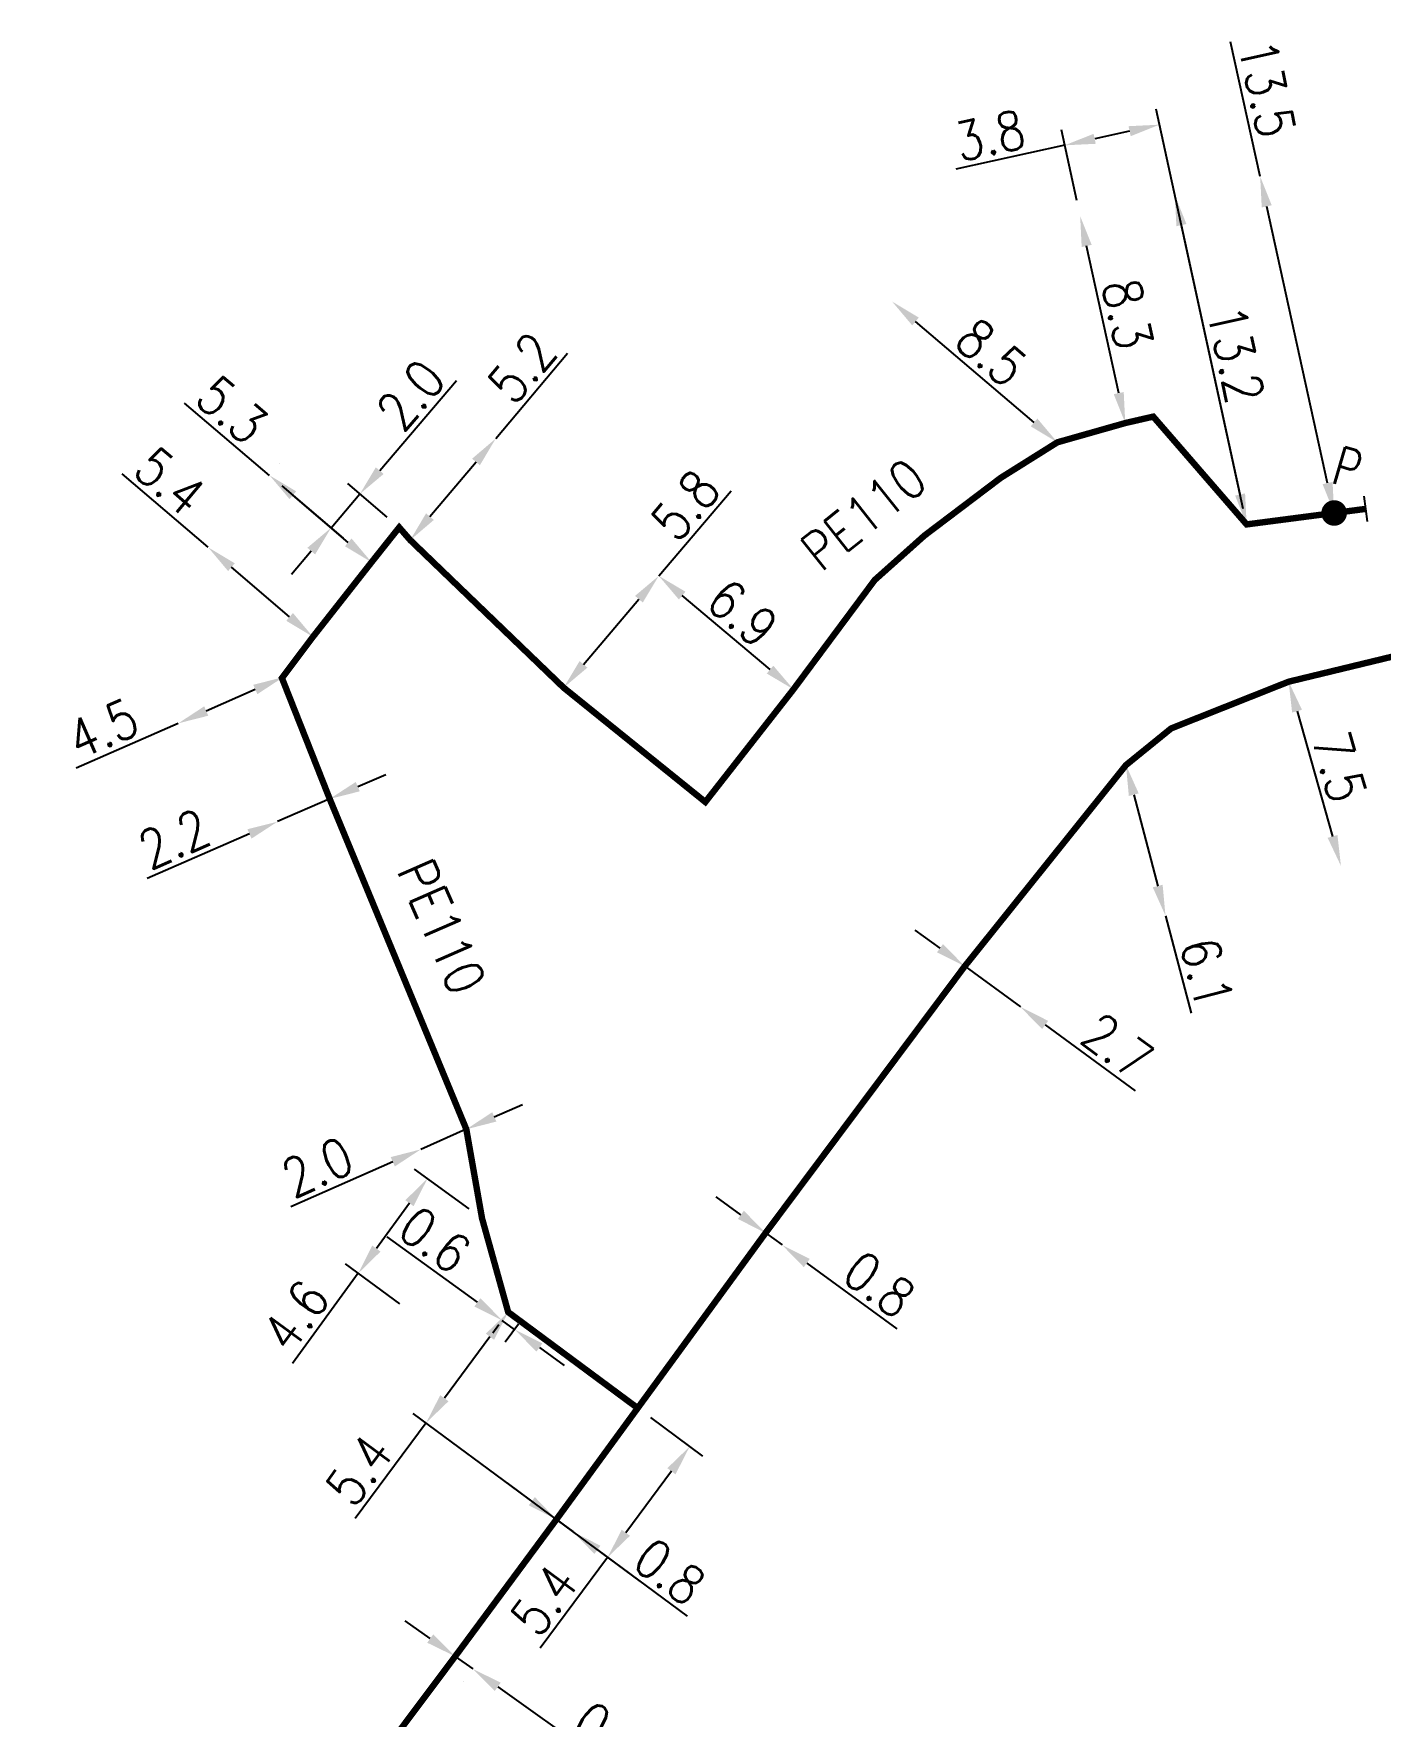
# Model space of a CAD drawing. Header units: millimetres. Extents: x 101000 to 102000, y 121011 to 122007.
# Drawn here: x 101536.6 to 101589.4, y 121121.8 to 121187.7 of the extents above; entities that cross this region are included whole.
import ezdxf
from ezdxf.enums import TextEntityAlignment as Align

# ---------------------------------------------------------------- set-up
doc = ezdxf.new("R2010")
doc.units = ezdxf.units.MM
doc.header["$PDMODE"] = 34
doc.linetypes.add('L_25_PE', pattern=[2000, 1000, 1000])
doc.layers.get('0').update_dxf_attribs({"linetype": 'CONTINUOUS'})
doc.layers.get('Defpoints').update_dxf_attribs({"linetype": 'CONTINUOUS'})
for name, color, linetype in [('L_150', 1, 'CONTINUOUS'), ('L_300', 7, 'CONTINUOUS'), ('L_340', 7, 'CONTINUOUS')]:
    doc.layers.add(name, color=color, linetype=linetype)
doc.styles.add('G_ROMANS', font='ROMANS.SHX', dxfattribs={"width": 0.75})
doc.styles.get("Standard").update_dxf_attribs({"font": 'romans.shx', "width": 0.85})
doc.dimstyles.get("Standard").update_dxf_attribs({"dimtxt": 1.5, "dimasz": 1.2, "dimexe": 0.625, "dimexo": 0.625, "dimgap": 0.25, "dimtad": 1, "dimdec": 1, "dimzin": 0, "dimdsep": 46, "dimtxsty": 'Standard', "dimcen": -0.5, "dimadec": 0, "dimazin": 0, "dimtfac": 1, "dimtdec": 1, "dimtmove": 0, "dimatfit": 3, "dimfxl": 0, "dimtolj": 1, "dimtzin": 0, "dimarcsym": 0})

# ---------------------------------------------------------------- blocks, each defined once
blk = doc.blocks.new('*D671')
at = {"layer": 'Defpoints', "color": 0, "linetype": 'Continuous', "transparency": 16777216}
for p in [(101553.154, 121124.12), (101553.846, 121123.626), (101553.846, 121123.626)]:
    blk.add_point(p, dxfattribs=at)
at = {"layer": 'L_150', "color": 0, "linetype": 'Continuous', "lineweight": -2, "transparency": 16777216}
for p, q in [((101552.177, 121124.817), (101551.2, 121125.513)), ((101553.154, 121124.12), (101553.846, 121123.626)), ((101552.791, 121123.611), (101552.791, 121123.611)), ((101553.483, 121123.118), (101553.483, 121123.118)), ((101554.823, 121122.93), (101559.873, 121119.328))]:
    blk.add_line(p, q, dxfattribs=at)
at = {"layer": 'L_150', "color": 0, "linetype": 'Continuous', "transparency": 16777216}
for points in [[(101552.293, 121124.98), (101552.061, 121124.654), (101553.154, 121124.12)], [(101554.939, 121123.092), (101554.707, 121122.767), (101553.846, 121123.626)]]:
    blk.add_solid(points, dxfattribs=at)
at = {"layer": 'L_150', "color": 0, "linetype": 'Continuous', "transparency": 16777216, "insert": (101559.187, 121121.045), "char_height": 1.5, "attachment_point": 5, "rotation": 324.50427}
blk.add_mtext('\\A1;0.9', dxfattribs=at)
blk = doc.blocks.new('*D672')
at = {"layer": 'Defpoints', "color": 0, "linetype": 'Continuous', "transparency": 16777216}
for p in [(101557.121, 121129.484), (101557.764, 121129.008), (101557.764, 121129.008)]:
    blk.add_point(p, dxfattribs=at)
at = {"layer": 'L_150', "color": 0, "linetype": 'Continuous', "lineweight": -2, "transparency": 16777216}
for p, q in [((101556.157, 121130.198), (101555.193, 121130.913)), ((101557.121, 121129.484), (101557.764, 121129.008)), ((101558.728, 121128.293), (101562.24, 121125.69))]:
    blk.add_line(p, q, dxfattribs=at)
at = {"layer": 'L_150', "color": 0, "linetype": 'Continuous', "transparency": 16777216}
for points in [[(101556.276, 121130.359), (101556.038, 121130.038), (101557.121, 121129.484)], [(101558.847, 121128.454), (101558.609, 121128.132), (101557.764, 121129.008)]]:
    blk.add_solid(points, dxfattribs=at)
at = {"layer": 'L_150', "color": 0, "linetype": 'Continuous', "transparency": 16777216, "insert": (101561.561, 121127.438), "char_height": 1.5, "attachment_point": 5, "rotation": 323.4557}
blk.add_mtext('\\A1;0.8', dxfattribs=at)
blk = doc.blocks.new('*D673')
at = {"layer": 'Defpoints', "color": 0, "linetype": 'Continuous', "transparency": 16777216}
for p in [(101565.316, 121140.708), (101565.962, 121140.236), (101565.962, 121140.236)]:
    blk.add_point(p, dxfattribs=at)
at = {"layer": 'L_150', "color": 0, "linetype": 'Continuous', "lineweight": -2, "transparency": 16777216}
for p, q in [((101564.347, 121141.416), (101563.378, 121142.123)), ((101565.316, 121140.708), (101565.962, 121140.236)), ((101566.931, 121139.529), (101570.462, 121136.951))]:
    blk.add_line(p, q, dxfattribs=at)
at = {"layer": 'L_150', "color": 0, "linetype": 'Continuous', "transparency": 16777216}
for points in [[(101564.465, 121141.577), (101564.229, 121141.254), (101565.316, 121140.708)], [(101567.049, 121139.69), (101566.813, 121139.367), (101565.962, 121140.236)]]:
    blk.add_solid(points, dxfattribs=at)
at = {"layer": 'L_150', "color": 0, "linetype": 'Continuous', "transparency": 16777216, "insert": (101569.771, 121138.693), "char_height": 1.5, "attachment_point": 5, "rotation": 323.86239}
blk.add_mtext('\\A1;0.8', dxfattribs=at)
blk = doc.blocks.new('*D674')
at = {"layer": 'Defpoints', "color": 0, "linetype": 'Continuous', "transparency": 16777216}
for p in [(101573.119, 121151.154), (101575.299, 121149.562), (101575.299, 121149.562)]:
    blk.add_point(p, dxfattribs=at)
at = {"layer": 'L_150', "color": 0, "linetype": 'Continuous', "lineweight": -2, "transparency": 16777216}
for p, q in [((101572.15, 121151.862), (101571.181, 121152.57)), ((101573.119, 121151.154), (101575.299, 121149.562)), ((101576.269, 121148.854), (101579.799, 121146.276))]:
    blk.add_line(p, q, dxfattribs=at)
at = {"layer": 'L_150', "color": 0, "linetype": 'Continuous', "transparency": 16777216}
for points in [[(101572.268, 121152.024), (101572.032, 121151.701), (101573.119, 121151.154)], [(101576.387, 121149.016), (101576.151, 121148.693), (101575.299, 121149.562)]]:
    blk.add_solid(points, dxfattribs=at)
at = {"layer": 'L_150', "color": 0, "linetype": 'Continuous', "transparency": 16777216, "insert": (101579.108, 121148.019), "char_height": 1.5, "attachment_point": 5, "rotation": 323.85918}
blk.add_mtext('\\A1;2.7', dxfattribs=at)
blk = doc.blocks.new('*D675')
at = {"layer": 'Defpoints', "color": 0, "linetype": 'Continuous', "transparency": 16777216}
for p in [(101579.437, 121159.035), (101580.984, 121153.135), (101580.984, 121153.135)]:
    blk.add_point(p, dxfattribs=at)
at = {"layer": 'L_150', "color": 0, "linetype": 'Continuous', "lineweight": -2, "transparency": 16777216}
for p, q in [((101579.742, 121157.874), (101580.68, 121154.295)), ((101580.984, 121153.135), (101581.985, 121149.317))]:
    blk.add_line(p, q, dxfattribs=at)
at = {"layer": 'L_150', "color": 0, "linetype": 'Continuous', "transparency": 16777216}
for points in [[(101579.935, 121157.925), (101579.548, 121157.824), (101579.437, 121159.035)], [(101580.873, 121154.346), (101580.487, 121154.245), (101580.984, 121153.135)]]:
    blk.add_solid(points, dxfattribs=at)
at = {"layer": 'L_150', "color": 0, "linetype": 'Continuous', "transparency": 16777216, "insert": (101582.604, 121150.899), "char_height": 1.5, "attachment_point": 5, "rotation": 284.69231}
blk.add_mtext('\\A1;6.1', dxfattribs=at)
blk = doc.blocks.new('*D676')
at = {"layer": 'Defpoints', "color": 0, "linetype": 'Continuous', "transparency": 16777216}
for p in [(101585.81, 121162.301), (101587.858, 121155.086), (101587.858, 121155.086)]:
    blk.add_point(p, dxfattribs=at)
at = {"layer": 'L_150', "color": 0, "linetype": 'Continuous', "lineweight": -2, "transparency": 16777216}
blk.add_line((101586.138, 121161.146), (101587.531, 121156.24), dxfattribs=at)
at = {"layer": 'L_150', "color": 0, "linetype": 'Continuous', "transparency": 16777216}
for points in [[(101586.331, 121161.201), (101585.946, 121161.092), (101585.81, 121162.301)], [(101587.723, 121156.295), (101587.338, 121156.185), (101587.858, 121155.086)]]:
    blk.add_solid(points, dxfattribs=at)
at = {"layer": 'L_150', "color": 0, "linetype": 'Continuous', "transparency": 16777216, "insert": (101587.796, 121158.966), "char_height": 1.5, "attachment_point": 5, "rotation": 285.84412}
blk.add_mtext('\\A1;7.5', dxfattribs=at)
blk = doc.blocks.new('*D678')
at = {"layer": 'Defpoints', "color": 0, "linetype": 'Continuous', "transparency": 16777216}
for p in [(101553.591, 121144.768), (101551.807, 121143.98), (101551.807, 121143.98)]:
    blk.add_point(p, dxfattribs=at)
at = {"layer": 'L_150', "color": 0, "linetype": 'Continuous', "lineweight": -2, "transparency": 16777216}
for p, q in [((101554.688, 121145.253), (101555.786, 121145.738)), ((101553.591, 121144.768), (101551.807, 121143.98)), ((101550.709, 121143.496), (101546.71, 121141.73))]:
    blk.add_line(p, q, dxfattribs=at)
at = {"layer": 'L_150', "color": 0, "linetype": 'Continuous', "transparency": 16777216}
for points in [[(101554.607, 121145.436), (101554.769, 121145.07), (101553.591, 121144.768)], [(101550.628, 121143.678), (101550.79, 121143.313), (101551.807, 121143.98)]]:
    blk.add_solid(points, dxfattribs=at)
at = {"layer": 'L_150', "color": 0, "linetype": 'Continuous', "transparency": 16777216, "insert": (101547.757, 121143.285), "char_height": 1.5, "attachment_point": 5, "rotation": 23.82646}
blk.add_mtext('\\A1;2.0', dxfattribs=at)
blk = doc.blocks.new('*D679')
at = {"layer": 'Defpoints', "color": 0, "linetype": 'Continuous', "transparency": 16777216}
for p in [(101548.238, 121157.71), (101546.193, 121156.818), (101546.193, 121156.818)]:
    blk.add_point(p, dxfattribs=at)
at = {"layer": 'L_150', "color": 0, "linetype": 'Continuous', "lineweight": -2, "transparency": 16777216}
for p, q in [((101549.337, 121158.189), (101550.437, 121158.669)), ((101548.238, 121157.71), (101546.193, 121156.818)), ((101545.094, 121156.338), (101541.087, 121154.591))]:
    blk.add_line(p, q, dxfattribs=at)
at = {"layer": 'L_150', "color": 0, "linetype": 'Continuous', "transparency": 16777216}
for points in [[(101549.258, 121158.373), (101549.417, 121158.006), (101548.238, 121157.71)], [(101545.014, 121156.522), (101545.174, 121156.155), (101546.193, 121156.818)]]:
    blk.add_solid(points, dxfattribs=at)
at = {"layer": 'L_150', "color": 0, "linetype": 'Continuous', "transparency": 16777216, "insert": (101542.14, 121156.141), "char_height": 1.5, "attachment_point": 5, "rotation": 23.56356}
blk.add_mtext('\\A1;2.2', dxfattribs=at)
blk = doc.blocks.new('*D680')
at = {"layer": 'Defpoints', "color": 0, "linetype": 'Continuous', "transparency": 16777216}
for p in [(101546.423, 121162.48), (101542.303, 121160.669), (101542.303, 121160.669)]:
    blk.add_point(p, dxfattribs=at)
at = {"layer": 'L_150', "color": 0, "linetype": 'Continuous', "lineweight": -2, "transparency": 16777216}
for p, q in [((101545.324, 121161.997), (101543.402, 121161.152)), ((101542.303, 121160.669), (101538.301, 121158.91))]:
    blk.add_line(p, q, dxfattribs=at)
at = {"layer": 'L_150', "color": 0, "linetype": 'Continuous', "transparency": 16777216}
for points in [[(101545.244, 121162.18), (101545.405, 121161.814), (101546.423, 121162.48)], [(101543.321, 121161.335), (101543.482, 121160.969), (101542.303, 121160.669)]]:
    blk.add_solid(points, dxfattribs=at)
at = {"layer": 'L_150', "color": 0, "linetype": 'Continuous', "transparency": 16777216, "insert": (101539.351, 121160.463), "char_height": 1.5, "attachment_point": 5, "rotation": 23.72727}
blk.add_mtext('\\A1;4.5', dxfattribs=at)
blk = doc.blocks.new('*D681')
at = {"layer": 'Defpoints', "color": 0, "linetype": 'Continuous', "transparency": 16777216}
for p in [(101545.881, 121170.384), (101545.881, 121170.384), (101549.878, 121166.981)]:
    blk.add_point(p, dxfattribs=at)
at = {"layer": 'L_150', "color": 0, "linetype": 'Continuous', "lineweight": -2, "transparency": 16777216}
for p, q in [((101545.881, 121170.384), (101542.552, 121173.217)), ((101546.286, 121170.86), (101546.286, 121170.86)), ((101548.965, 121167.758), (101546.795, 121169.606)), ((101550.284, 121167.456), (101550.284, 121167.456))]:
    blk.add_line(p, q, dxfattribs=at)
at = {"layer": 'L_150', "color": 0, "linetype": 'Continuous', "transparency": 16777216}
for points in [[(101546.924, 121169.758), (101546.665, 121169.454), (101545.881, 121170.384)], [(101549.094, 121167.911), (101548.835, 121167.606), (101549.878, 121166.981)]]:
    blk.add_solid(points, dxfattribs=at)
at = {"layer": 'L_150', "color": 0, "linetype": 'Continuous', "transparency": 16777216, "insert": (101544.408, 121172.951), "char_height": 1.5, "attachment_point": 5, "rotation": 319.59187}
blk.add_mtext('\\A1;5.3', dxfattribs=at)
blk = doc.blocks.new('*D682')
at = {"layer": 'Defpoints', "color": 0, "linetype": 'Continuous', "transparency": 16777216}
for p in [(101543.474, 121167.566), (101543.474, 121167.566), (101547.581, 121164.059)]:
    blk.add_point(p, dxfattribs=at)
at = {"layer": 'L_150', "color": 0, "linetype": 'Continuous', "lineweight": -2, "transparency": 16777216}
for p, q in [((101543.474, 121167.566), (101540.104, 121170.444)), ((101546.668, 121164.838), (101544.387, 121166.787))]:
    blk.add_line(p, q, dxfattribs=at)
at = {"layer": 'L_150', "color": 0, "linetype": 'Continuous', "transparency": 16777216}
for points in [[(101544.517, 121166.939), (101544.257, 121166.635), (101543.474, 121167.566)], [(101546.798, 121164.991), (101546.538, 121164.686), (101547.581, 121164.059)]]:
    blk.add_solid(points, dxfattribs=at)
at = {"layer": 'L_150', "color": 0, "linetype": 'Continuous', "transparency": 16777216, "insert": (101541.983, 121170.155), "char_height": 1.5, "attachment_point": 5, "rotation": 319.50129}
blk.add_mtext('\\A1;5.4', dxfattribs=at)
blk = doc.blocks.new('*D683')
at = {"layer": 'Defpoints', "color": 0, "linetype": 'Continuous', "transparency": 16777216}
for p in [(101561.131, 121166.446), (101561.131, 121166.446), (101557.403, 121162.067)]:
    blk.add_point(p, dxfattribs=at)
at = {"layer": 'L_150', "color": 0, "linetype": 'Continuous', "lineweight": -2, "transparency": 16777216}
for p, q in [((101561.131, 121166.446), (101563.964, 121169.774)), ((101558.181, 121162.981), (101560.353, 121165.532))]:
    blk.add_line(p, q, dxfattribs=at)
at = {"layer": 'L_150', "color": 0, "linetype": 'Continuous', "transparency": 16777216}
for points in [[(101560.201, 121165.662), (101560.505, 121165.402), (101561.131, 121166.446)], [(101558.029, 121163.111), (101558.334, 121162.851), (101557.403, 121162.067)]]:
    blk.add_solid(points, dxfattribs=at)
at = {"layer": 'L_150', "color": 0, "linetype": 'Continuous', "transparency": 16777216, "insert": (101562.175, 121169.215), "char_height": 1.5, "attachment_point": 5, "rotation": 49.59187}
blk.add_mtext('\\A1;5.8', dxfattribs=at)
blk = doc.blocks.new('*D684')
at = {"layer": 'Defpoints', "color": 0, "linetype": 'Continuous', "transparency": 16777216}
for p in [(101554.743, 121171.825), (101554.743, 121171.825), (101551.393, 121167.848)]:
    blk.add_point(p, dxfattribs=at)
at = {"layer": 'L_150', "color": 0, "linetype": 'Continuous', "lineweight": -2, "transparency": 16777216}
for p, q in [((101554.743, 121171.825), (101557.559, 121175.169)), ((101552.166, 121168.766), (101553.97, 121170.908))]:
    blk.add_line(p, q, dxfattribs=at)
at = {"layer": 'L_150', "color": 0, "linetype": 'Continuous', "transparency": 16777216}
for points in [[(101553.817, 121171.036), (101554.123, 121170.779), (101554.743, 121171.825)], [(101552.013, 121168.895), (101552.319, 121168.637), (101551.393, 121167.848)]]:
    blk.add_solid(points, dxfattribs=at)
at = {"layer": 'L_150', "color": 0, "linetype": 'Continuous', "transparency": 16777216, "insert": (101555.772, 121174.6), "char_height": 1.5, "attachment_point": 5, "rotation": 49.89673}
blk.add_mtext('\\A1;5.2', dxfattribs=at)
blk = doc.blocks.new('*D685')
at = {"layer": 'Defpoints', "color": 0, "linetype": 'Continuous', "transparency": 16777216}
for p in [(101561.131, 121166.446), (101561.131, 121166.446), (101566.408, 121162.001)]:
    blk.add_point(p, dxfattribs=at)
at = {"layer": 'L_150', "color": 0, "linetype": 'Continuous', "lineweight": -2, "transparency": 16777216}
blk.add_line((101565.491, 121162.774), (101562.049, 121165.673), dxfattribs=at)
at = {"layer": 'L_150', "color": 0, "linetype": 'Continuous', "transparency": 16777216}
for points in [[(101562.177, 121165.826), (101561.92, 121165.52), (101561.131, 121166.446)], [(101565.619, 121162.927), (101565.362, 121162.621), (101566.408, 121162.001)]]:
    blk.add_solid(points, dxfattribs=at)
at = {"layer": 'L_150', "color": 0, "linetype": 'Continuous', "transparency": 16777216, "insert": (101564.414, 121164.988), "char_height": 1.5, "attachment_point": 5, "rotation": 319.89673}
blk.add_mtext('\\A1;6.9', dxfattribs=at)
blk = doc.blocks.new('*D686')
at = {"layer": 'Defpoints', "color": 0, "linetype": 'Continuous', "transparency": 16777216}
for p in [(101570.277, 121177.189), (101570.277, 121177.189), (101576.749, 121171.678)]:
    blk.add_point(p, dxfattribs=at)
at = {"layer": 'L_150', "color": 0, "linetype": 'Continuous', "lineweight": -2, "transparency": 16777216}
blk.add_line((101575.835, 121172.456), (101571.191, 121176.411), dxfattribs=at)
at = {"layer": 'L_150', "color": 0, "linetype": 'Continuous', "transparency": 16777216}
for points in [[(101571.32, 121176.563), (101571.061, 121176.259), (101570.277, 121177.189)], [(101575.965, 121172.608), (101575.706, 121172.304), (101576.749, 121171.678)]]:
    blk.add_solid(points, dxfattribs=at)
at = {"layer": 'L_150', "color": 0, "linetype": 'Continuous', "transparency": 16777216, "insert": (101574.161, 121175.195), "char_height": 1.5, "attachment_point": 5, "rotation": 319.58702}
blk.add_mtext('\\A1;8.5', dxfattribs=at)
blk = doc.blocks.new('*D687')
at = {"layer": 'Defpoints', "color": 0, "linetype": 'Continuous', "transparency": 16777216}
for p in [(101577.641, 121180.543), (101577.641, 121180.543), (101579.409, 121172.433)]:
    blk.add_point(p, dxfattribs=at)
at = {"layer": 'L_150', "color": 0, "linetype": 'Continuous', "lineweight": -2, "transparency": 16777216}
blk.add_line((101579.153, 121173.606), (101577.896, 121179.37), dxfattribs=at)
at = {"layer": 'L_150', "color": 0, "linetype": 'Continuous', "transparency": 16777216}
for points in [[(101578.092, 121179.413), (101577.701, 121179.328), (101577.641, 121180.543)], [(101579.348, 121173.648), (101578.958, 121173.563), (101579.409, 121172.433)]]:
    blk.add_solid(points, dxfattribs=at)
at = {"layer": 'L_150', "color": 0, "linetype": 'Continuous', "transparency": 16777216, "insert": (101579.502, 121176.701), "char_height": 1.5, "attachment_point": 5, "rotation": 282.29739}
blk.add_mtext('\\A1;8.3', dxfattribs=at)
blk = doc.blocks.new('*D688')
at = {"layer": 'Defpoints', "color": 0, "linetype": 'Continuous', "transparency": 16777216}
for p in [(101577.037, 121183.312), (101577.641, 121180.543), (101584.164, 121168.462)]:
    blk.add_point(p, dxfattribs=at)
at = {"layer": 'L_150', "color": 0, "linetype": 'Continuous', "lineweight": -2, "transparency": 16777216}
for p, q in [((101584.03, 121169.073), (101580.617, 121184.732)), ((101577.508, 121181.153), (101576.904, 121183.923)), ((101577.037, 121183.312), (101572.766, 121182.381)), ((101579.578, 121183.866), (101578.21, 121183.568))]:
    blk.add_line(p, q, dxfattribs=at)
at = {"layer": 'L_150', "color": 0, "linetype": 'Continuous', "transparency": 16777216}
for points in [[(101579.535, 121184.061), (101579.62, 121183.67), (101580.75, 121184.121)], [(101578.167, 121183.763), (101578.252, 121183.372), (101577.037, 121183.312)]]:
    blk.add_solid(points, dxfattribs=at)
at = {"layer": 'L_150', "color": 0, "linetype": 'Continuous', "transparency": 16777216, "insert": (101574.102, 121183.696), "char_height": 1.5, "attachment_point": 5, "rotation": 12.29739}
blk.add_mtext('\\A1;3.8', dxfattribs=at)
blk = doc.blocks.new('*D689')
at = {"layer": 'Defpoints', "color": 0, "linetype": 'Continuous', "transparency": 16777216}
for p in [(101581.352, 121181.359), (101581.352, 121181.359), (101584.164, 121168.462)]:
    blk.add_point(p, dxfattribs=at)
at = {"layer": 'L_150', "color": 0, "linetype": 'Continuous', "lineweight": -2, "transparency": 16777216}
blk.add_line((101583.908, 121169.634), (101581.608, 121180.187), dxfattribs=at)
at = {"layer": 'L_150', "color": 0, "linetype": 'Continuous', "transparency": 16777216}
for points in [[(101581.803, 121180.229), (101581.412, 121180.144), (101581.352, 121181.359)], [(101584.103, 121169.677), (101583.713, 121169.592), (101584.164, 121168.462)]]:
    blk.add_solid(points, dxfattribs=at)
at = {"layer": 'L_150', "color": 0, "linetype": 'Continuous', "transparency": 16777216, "insert": (101583.735, 121175.123), "char_height": 1.5, "attachment_point": 5, "rotation": 282.29739}
blk.add_mtext('\\A1;13.2', dxfattribs=at)
blk = doc.blocks.new('*D692')
at = {"layer": 'Defpoints', "color": 0, "linetype": 'Continuous', "transparency": 16777216}
for p in [(101584.694, 121182.094), (101584.694, 121182.094), (101587.593, 121168.909)]:
    blk.add_point(p, dxfattribs=at)
at = {"layer": 'L_300', "color": 0, "linetype": 'Continuous', "lineweight": -2, "transparency": 16777216}
for p, q in [((101584.694, 121182.094), (101583.533, 121187.371)), ((101587.336, 121170.081), (101584.951, 121180.922))]:
    blk.add_line(p, q, dxfattribs=at)
at = {"layer": 'L_300', "color": 0, "linetype": 'Continuous', "transparency": 16777216}
for points in [[(101585.147, 121180.965), (101584.756, 121180.879), (101584.694, 121182.094)], [(101587.531, 121170.124), (101587.14, 121170.038), (101587.593, 121168.909)]]:
    blk.add_solid(points, dxfattribs=at)
at = {"layer": 'L_300', "color": 0, "linetype": 'Continuous', "transparency": 16777216, "insert": (101584.961, 121185.533), "char_height": 1.5, "attachment_point": 5, "rotation": 282.40351}
blk.add_mtext('\\A1;13.5', dxfattribs=at)
blk = doc.blocks.new('L_340_07')
at = {"color": 0, "linetype": 'Continuous', "const_width": 0.25, "flags": 128}
blk.add_lwpolyline([(0, 0), (1.25, 0)], dxfattribs=at)
at = {"color": 0, "linetype": 'Continuous', "flags": 128}
blk.add_lwpolyline([(1.25, -0.5), (1.25, 0.5)], dxfattribs=at)
at = {"color": 0, "linetype": 'Continuous', "style": 'G_ROMANS', "width": 0.75, "flags": 3}
for tag, p in [('DEF_LEG', (0.723, -3.465)), ('DEF_COUP', (0.723, -5.965)), ('DEF_TYPE', (0.723, -8.465))]:
    blk.add_attdef(tag, text='', height=1.2, dxfattribs=at).set_placement(p, align=Align.MIDDLE)
blk = doc.blocks.new('L_300_12')
at = {"color": 0, "linetype": 'Continuous', "const_width": 0.497, "flags": 128}
blk.add_lwpolyline([(-0.252, 0, 1), (0.252, 0, 1)], format="xyb", close=True, dxfattribs=at)
at = {"color": 0, "linetype": 'Continuous', "style": 'G_ROMANS', "width": 0.75}
blk.add_text('P', height=1.5, dxfattribs=at).set_placement((0, 1.85), align=Align.MIDDLE)
at = {"color": 0, "linetype": 'Continuous', "style": 'G_ROMANS', "width": 0.75, "flags": 3}
for tag, p in [('DEF_LEG', (0, -5)), ('DEF_COUP', (0, -7.5)), ('DEF_TYPE', (0, -10))]:
    blk.add_attdef(tag, text='', height=1.2, dxfattribs=at).set_placement(p, align=Align.MIDDLE)
blk = doc.blocks.new('*D695')
at = {"layer": 'Defpoints', "color": 0, "linetype": 'Continuous', "transparency": 16777216}
for p in [(101545.881, 121170.384), (101548.293, 121168.33), (101550.961, 121168.344)]:
    blk.add_point(p, dxfattribs=at)
at = {"layer": 'L_150', "color": 0, "linetype": 'Continuous', "lineweight": -2, "transparency": 16777216}
for p, q in [((101550.199, 121170.569), (101553.201, 121174.095)), ((101546.357, 121169.979), (101548.769, 121167.925)), ((101548.293, 121168.33), (101549.421, 121169.655)), ((101550.485, 121168.749), (101548.945, 121170.06)), ((101547.515, 121167.416), (101546.737, 121166.503))]:
    blk.add_line(p, q, dxfattribs=at)
at = {"layer": 'L_150', "color": 0, "linetype": 'Continuous', "transparency": 16777216}
for points in [[(101550.046, 121170.698), (101550.351, 121170.439), (101549.421, 121169.655)], [(101547.363, 121167.546), (101547.667, 121167.287), (101548.293, 121168.33)]]:
    blk.add_solid(points, dxfattribs=at)
at = {"layer": 'L_150', "color": 0, "linetype": 'Continuous', "transparency": 16777216, "insert": (101551.412, 121173.536), "char_height": 1.5, "attachment_point": 5, "rotation": 49.59187}
blk.add_mtext('\\A1;2.0', dxfattribs=at)
blk = doc.blocks.new('*D696')
at = {"layer": 'Defpoints', "color": 0, "linetype": 'Continuous', "transparency": 16777216}
for p in [(101560.305, 121133.845), (101557.764, 121129.008), (101559.126, 121127.998)]:
    blk.add_point(p, dxfattribs=at)
at = {"layer": 'L_150', "color": 0, "linetype": 'Continuous', "lineweight": -2, "transparency": 16777216}
for p, q in [((101560.807, 121133.473), (101562.843, 121131.964)), ((101561.626, 121131.372), (101559.84, 121128.962)), ((101558.266, 121128.635), (101559.628, 121127.626)), ((101559.126, 121127.998), (101556.486, 121124.437))]:
    blk.add_line(p, q, dxfattribs=at)
at = {"layer": 'L_150', "color": 0, "linetype": 'Continuous', "transparency": 16777216}
for points in [[(101561.466, 121131.492), (101561.787, 121131.253), (101562.341, 121132.337)], [(101559.679, 121129.081), (101560.001, 121128.843), (101559.126, 121127.998)]]:
    blk.add_solid(points, dxfattribs=at)
at = {"layer": 'L_150', "color": 0, "linetype": 'Continuous', "transparency": 16777216, "insert": (101556.645, 121126.331), "char_height": 1.5, "attachment_point": 5, "rotation": 53.4557}
blk.add_mtext('\\A1;5.4', dxfattribs=at)
blk = doc.blocks.new('*D697')
at = {"layer": 'Defpoints', "color": 0, "linetype": 'Continuous', "transparency": 16777216}
for p in [(101555.231, 121137.606), (101552.015, 121133.268), (101560.911, 121126.675)]:
    blk.add_point(p, dxfattribs=at)
at = {"layer": 'L_150', "color": 0, "linetype": 'Continuous', "lineweight": -2, "transparency": 16777216}
for p, q in [((101554.516, 121136.642), (101552.73, 121134.232)), ((101552.015, 121133.268), (101549.24, 121129.523)), ((101560.409, 121127.047), (101551.513, 121133.64))]:
    blk.add_line(p, q, dxfattribs=at)
at = {"layer": 'L_150', "color": 0, "linetype": 'Continuous', "transparency": 16777216}
for points in [[(101554.356, 121136.761), (101554.677, 121136.523), (101555.231, 121137.606)], [(101552.569, 121134.351), (101552.891, 121134.113), (101552.015, 121133.268)]]:
    blk.add_solid(points, dxfattribs=at)
at = {"layer": 'L_150', "color": 0, "linetype": 'Continuous', "transparency": 16777216, "insert": (101549.399, 121131.417), "char_height": 1.5, "attachment_point": 5, "rotation": 53.4557}
blk.add_mtext('\\A1;5.4', dxfattribs=at)
blk = doc.blocks.new('*D698')
at = {"layer": 'Defpoints', "color": 0, "linetype": 'Continuous', "transparency": 16777216}
for p in [(101554.206, 121141.282), (101549.359, 121139.126), (101551.494, 121137.567)]:
    blk.add_point(p, dxfattribs=at)
at = {"layer": 'L_150', "color": 0, "linetype": 'Continuous', "lineweight": -2, "transparency": 16777216}
for p, q in [((101553.702, 121141.651), (101551.566, 121143.21)), ((101551.364, 121141.872), (101550.066, 121140.095)), ((101549.359, 121139.126), (101546.782, 121135.595)), ((101550.989, 121137.935), (101548.854, 121139.494))]:
    blk.add_line(p, q, dxfattribs=at)
at = {"layer": 'L_150', "color": 0, "linetype": 'Continuous', "transparency": 16777216}
for points in [[(101551.202, 121141.99), (101551.525, 121141.754), (101552.071, 121142.841)], [(101549.905, 121140.213), (101550.228, 121139.977), (101549.359, 121139.126)]]:
    blk.add_solid(points, dxfattribs=at)
at = {"layer": 'L_150', "color": 0, "linetype": 'Continuous', "transparency": 16777216, "insert": (101546.909, 121137.465), "char_height": 1.5, "attachment_point": 5, "rotation": 53.87117}
blk.add_mtext('\\A1;4.6', dxfattribs=at)
blk = doc.blocks.new('*D699')
at = {"layer": 'Defpoints', "color": 0, "linetype": 'Continuous', "transparency": 16777216}
for p in [(101555.231, 121137.606), (101556.005, 121137.643), (101555.484, 121136.927)]:
    blk.add_point(p, dxfattribs=at)
at = {"layer": 'L_150', "color": 0, "linetype": 'Continuous', "lineweight": -2, "transparency": 16777216}
for p, q in [((101554.025, 121137.989), (101550.491, 121140.561)), ((101555.484, 121136.927), (101554.996, 121137.283)), ((101555.637, 121137.138), (101555.116, 121136.422)), ((101554.863, 121137.101), (101554.628, 121136.777)), ((101556.454, 121136.221), (101557.425, 121135.515))]:
    blk.add_line(p, q, dxfattribs=at)
at = {"layer": 'L_150', "color": 0, "linetype": 'Continuous', "transparency": 16777216}
for points in [[(101554.143, 121138.151), (101553.908, 121137.827), (101554.996, 121137.283)], [(101556.572, 121136.383), (101556.337, 121136.059), (101555.484, 121136.927)]]:
    blk.add_solid(points, dxfattribs=at)
at = {"layer": 'L_150', "color": 0, "linetype": 'Continuous', "transparency": 16777216, "insert": (101552.361, 121140.437), "char_height": 1.5, "attachment_point": 5, "rotation": 323.95372}
blk.add_mtext('\\A1;0.6', dxfattribs=at)

msp = doc.modelspace()

# ---------------------------------------------------------------- linework, layer by layer
at = {"layer": 'L_150', "const_width": 0.25, "flags": 128}
msp.add_lwpolyline([(101560.3, 121133.85), (101555.231, 121137.606), (101554.206, 121141.282), (101554.206, 121141.282), (101553.591, 121144.768), (101548.238, 121157.71), (101546.367, 121162.443), (101547.581, 121164.059), (101549.878, 121166.981), (101550.961, 121168.344), (101551.393, 121167.848), (101557.403, 121162.067), (101562.956, 121157.589), (101566.408, 121162.001), (101569.591, 121166.283), (101571.543, 121168.027), (101574.534, 121170.289), (101576.749, 121171.678), (101579.409, 121172.433), (101580.504, 121172.685), (101584.164, 121168.462), (101587.593, 121168.909)], dxfattribs=at)
at = {"layer": 'L_150', "linetype": 'L_25_PE', "flags": 128}
msp.add_lwpolyline([(101504.914, 121096.151, 0.25, 0.25, 0), (101509.443, 121098.103, 0.25, 0.25, 0), (101522.913, 121104.066, 0.25, 0.25, 0), (101536.218, 121110.169, 0.25, 0.25, 0), (101543.596, 121113.476, 0.25, 0.25, 0), (101548.862, 121118.39, 0.25, 0.25, 0), (101553.154, 121124.12, 0.25, 0.25, 0), (101557.121, 121129.484, 0.25, 0.25, 0), (101565.316, 121140.708, 0.25, 0.25, 0), (101573.119, 121151.154, 0.25, 0.25, 0), (101579.437, 121159.035, 0.25, 0.25, 0), (101581.209, 121160.472, 0.25, 0.25, 0), (101585.81, 121162.301, 0.25, 0.25, 0), (101598.53, 121165.376, 0.25, 0.25, 0), (101605.733, 121165.951, 0.25, 0.25, 0), (101605.833, 121165.959, 0.25, 0.25, 0), (101607.542, 121166.096, 0, 0, 0)], format="xyseb", dxfattribs=at)

# ---------------------------------------------------------------- block references
at = {"layer": 'L_300', "rotation": 343.5744095408725}
msp.add_blockref('L_300_12', (101587.593, 121168.909), dxfattribs=at)
at = {"layer": 'L_340', "rotation": 7.427345000998249}
msp.add_blockref('L_340_07', (101587.593, 121168.909), dxfattribs=at)

# ---------------------------------------------------------------- texts
at = {"layer": 'L_150', "linetype": 'Continuous', "width": 0.85}
for rotation, p in [(38.64707, (101569.156, 121168.854)), (293.61884, (101552.622, 121152.711))]:
    msp.add_text('PE110', height=1.5, rotation=rotation, dxfattribs=at).set_placement(p, align=Align.MIDDLE)

# ---------------------------------------------------------------- dimensions: what is measured, and where the dimension line sits
at = {"layer": 'L_150', "linetype": 'Continuous'}
for base, p1, p2, angle, text, picture, middle in [((101577.037, 121183.312), (101584.164, 121168.462), (101577.641, 121180.543), 12.29739, '3.8', '*D688', (101574.315, 121182.719)), ((101581.352, 121181.359), (101584.164, 121168.462), (101581.352, 121181.359), 282.29739, '13.2', '*D689', (101582.758, 121174.91)), ((101577.641, 121180.543), (101579.409, 121172.433), (101577.641, 121180.543), 282.29739, '8.3', '*D687', (101578.525, 121176.488)), ((101570.277, 121177.189), (101576.749, 121171.678), (101570.277, 121177.189), 319.58702, '8.5', '*D686', (101573.513, 121174.433)), ((101554.743, 121171.825), (101551.393, 121167.848), (101554.743, 121171.825), 229.89673, '5.2', '*D684', (101556.537, 121173.956)), ((101548.293, 121168.33), (101550.961, 121168.344), (101545.881, 121170.384), 49.59187, '2.0', '*D695', (101552.173, 121172.888)), ((101545.881, 121170.384), (101549.878, 121166.981), (101545.881, 121170.384), 319.59187, '5.3', '*D681', (101543.76, 121172.189)), ((101543.474, 121167.566), (101547.581, 121164.059), (101543.474, 121167.566), 319.50129, '5.4', '*D682', (101541.333, 121169.395)), ((101561.131, 121166.446), (101557.403, 121162.067), (101561.131, 121166.446), 229.59187, '5.8', '*D683', (101562.936, 121168.567)), ((101561.131, 121166.446), (101566.408, 121162.001), (101561.131, 121166.446), 319.89673, '6.9', '*D685', (101563.77, 121164.223)), ((101542.303, 121160.669), (101546.423, 121162.48), (101542.303, 121160.669), 23.72727, '4.5', '*D680', (101539.753, 121159.548)), ((101587.858, 121155.086), (101585.81, 121162.301), (101587.858, 121155.086), 105.84412, '7.5', '*D676', (101586.834, 121158.693)), ((101580.984, 121153.135), (101579.437, 121159.035), (101580.984, 121153.135), 104.69231, '6.1', '*D675', (101581.637, 121150.646)), ((101546.193, 121156.818), (101548.238, 121157.71), (101546.193, 121156.818), 23.56356, '2.2', '*D679', (101542.54, 121155.225)), ((101575.299, 121149.562), (101573.119, 121151.154), (101575.299, 121149.562), 143.85918, '2.7', '*D674', (101578.518, 121147.211)), ((101551.807, 121143.98), (101553.591, 121144.768), (101551.807, 121143.98), 23.82646, '2.0', '*D678', (101548.161, 121142.37)), ((101565.962, 121140.236), (101565.316, 121140.708), (101565.962, 121140.236), 143.86239, '0.8', '*D673', (101569.181, 121137.886)), ((101557.764, 121129.008), (101557.121, 121129.484), (101557.764, 121129.008), 143.4557, '0.8', '*D672', (101560.966, 121126.634)), ((101553.846, 121123.626), (101553.154, 121124.12), (101553.846, 121123.626), 144.50427, '0.9', '*D671', (101558.607, 121120.231))]:
    dim = msp.add_linear_dim(base=base, p1=p1, p2=p2, angle=angle, text=text, dimstyle='Standard', dxfattribs=at)
    dim.commit()
    dim.dimension.update_dxf_attribs({"geometry": picture, "text_midpoint": middle, "dimtype": 160})
for base, p1, p2, angle, picture, middle in [((101549.359, 121139.126), (101554.206, 121141.282), (101551.494, 121137.567), 53.87117, '*D698', (101547.716, 121136.876)), ((101555.484, 121136.927), (101555.231, 121137.606), (101556.005, 121137.643), 143.95372, '*D699', (101551.773, 121139.628)), ((101552.015, 121133.268), (101555.231, 121137.606), (101560.911, 121126.675), 53.4557, '*D697', (101550.202, 121130.821)), ((101559.126, 121127.998), (101560.305, 121133.845), (101557.764, 121129.008), 53.4557, '*D696', (101557.449, 121125.736))]:
    dim = msp.add_linear_dim(base=base, p1=p1, p2=p2, angle=angle, dimstyle='Standard', dxfattribs=at)
    dim.commit()
    dim.dimension.update_dxf_attribs({"geometry": picture, "text_midpoint": middle, "dimtype": 160})
at = {"layer": 'L_300', "linetype": 'Continuous'}
dim = msp.add_linear_dim(base=(101584.694, 121182.094), p1=(101587.593, 121168.909), p2=(101584.694, 121182.094), angle=282.40351, text='13.5', dimstyle='Standard', dxfattribs=at)
dim.commit()
dim.dimension.update_dxf_attribs({"geometry": '*D692', "text_midpoint": (101583.984, 121185.319), "dimtype": 160})

doc.saveas('drawing.dxf')
